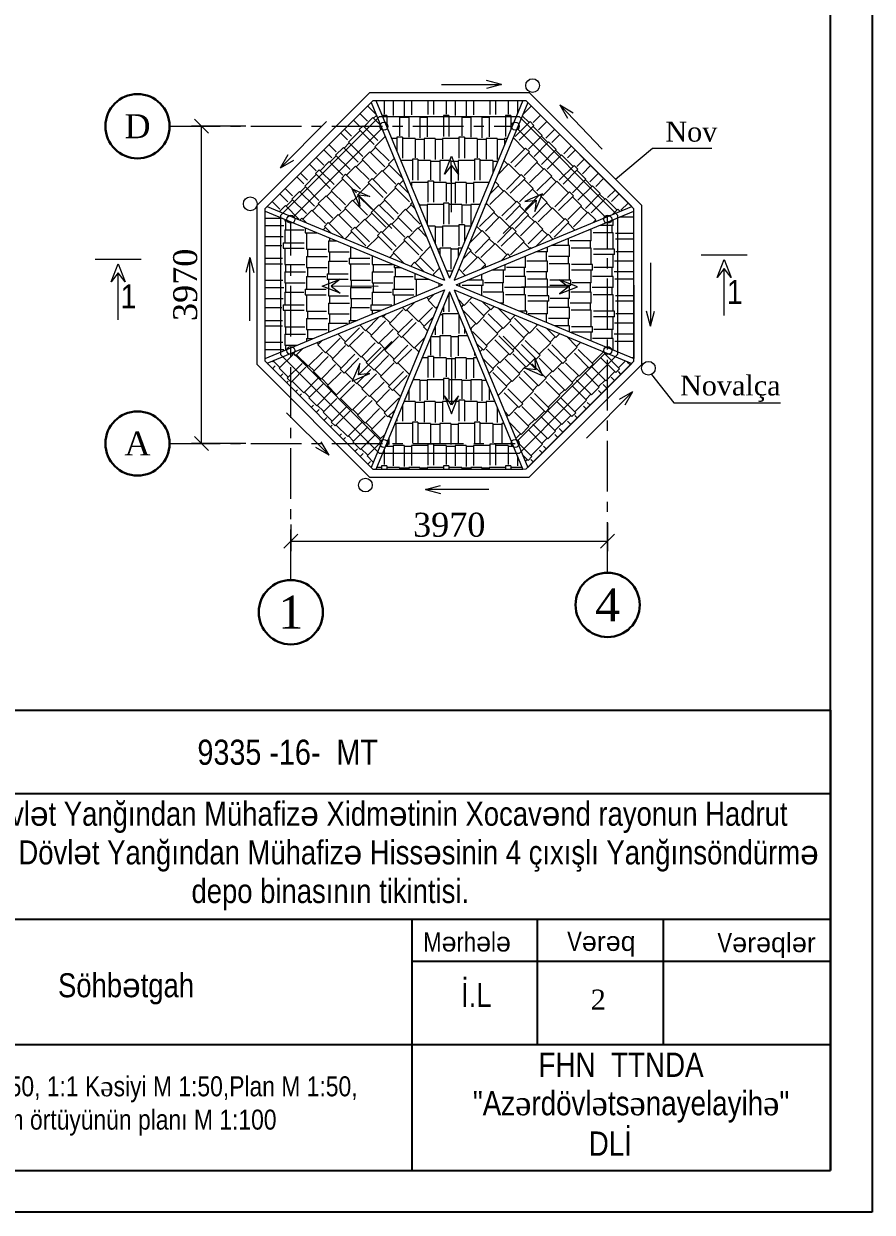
# Model space of a CAD drawing. Header units: millimetres. Extents: x 873544 to 1143527, y -837564 to -766512.
# Drawn here: x 949202 to 959831, y -796644 to -781766 of the extents above; entities that cross this region are included whole.
import ezdxf

# ---------------------------------------------------------------- set-up
doc = ezdxf.new("R2010")
doc.units = ezdxf.units.MM
doc.linetypes.add('CENTER', pattern=[50.8, 31.75, -6.35, 6.35, -6.35])
for name, color, linetype, lineweight in [('0_Ном._пера__7', 7, 'Continuous', 60), ('2D-чертеж - Общий_Ном_пера__202', 7, 'Continuous', 13), ('Dam konstruksiyası', 7, 'Continuous', 13), ('Him oxu', 7, 'CENTER', 13), ('Him oxunun dairəsi', 240, 'Continuous', 30), ('Him oxunun yazisi', 7, 'Continuous', 5), ('M-2 keramitin shtrixi', 138, 'Continuous', 9), ('Qeyd xətti', 7, 'Continuous', 9), ('stamp_Ном._пера__1', 7, 'Continuous', 5), ('Talvar sutun', 1, 'Continuous', 9), ('Xarici razm.', 10, 'Continuous', 9), ('Xarici razm.-1', 7, 'Continuous', 9), ('Yazı', 7, 'Continuous', 9), ('перегородка', 130, 'Continuous', 20)]:
    doc.layers.add(name, color=color, linetype=linetype, lineweight=lineweight)
doc.layers.add('Künc ştampının yazısı', color=7, linetype='Continuous')
doc.styles.add('Arial', font='arial.ttf', dxfattribs={"width": 0.65})
doc.styles.add('Segoe UI Light-07', font='segoeuil_0.ttf', dxfattribs={"width": 0.65})
doc.styles.get("Standard").update_dxf_attribs({"font": 'times.ttf'})
doc.styles.add('style6', font='ARIALN.TTF', dxfattribs={"height": 300})
doc.styles.add('Times New  Roman', font='times.ttf')
doc.dimstyles.new('Aec_Arch_M', dxfattribs={"dimscale": 100, "dimtxt": 2, "dimasz": 1.75, "dimexe": 1.25, "dimexo": 0, "dimgap": 0.5, "dimtad": 1, "dimdec": 0, "dimdsep": 46, "dimtxsty": 'Segoe UI Light-07', "dimblk": 'OBLIQUE', "dimcen": 2.5, "dimclrd": 256, "dimclre": 256, "dimclrt": 256, "dimadec": 0, "dimazin": 0, "dimtfac": 1, "dimtdec": 0, "dimtmove": 0, "dimatfit": 3, "dimldrblk": 'ARCHTICK', "dimfxl": 1, "dimlwd": -1, "dimlwe": -1, "dimarcsym": 0})
pattern_1 = [(180, (437297.4, -726968.64), (-582.93, -274.32), [137.16, -114.3, 160.02, -68.58, 205.74, -91.44]), (180, (437160.23, -726980.07), (-582.93, -274.32), [114.3, -434.34, 91.44, -137.16]), (180, (436885.9, -726951.5), (-582.93, -274.32), [68.58, -708.66]), (270, (437297.39, -726968.64), (194.31, -274.32), [262.89, -834.39]), (270, (437160.23, -726968.64), (194.31, -274.32), [257.175, -840.105]), (270, (437045.93, -726968.64), (194.31, -274.32), [240.03, -857.25]), (270, (436885.9, -726951.5), (194.31, -274.32), [262.89, -834.39]), (270, (436817.33, -726951.5), (194.31, -274.32), [262.89, -834.39]), (270, (436611.59, -726968.64), (194.31, -274.32), [251.46, -845.82])]

# ---------------------------------------------------------------- blocks, each defined once
blk = doc.blocks.new('Линия_4', base_point=(-241963, 14349))
at = {"layer": '2D-чертеж - Общий_Ном_пера__202', "linetype": 'Continuous'}
for p, q in [((-241963, 14349), (-241213, 14349)), ((-241213, 14349), (-241399, 14399)), ((-241213, 14349), (-241399, 14299))]:
    blk.add_line(p, q, dxfattribs=at)
blk = doc.blocks.new('Линия_5', base_point=(-239952, 13539))
at = {"layer": '2D-чертеж - Общий_Ном_пера__202', "linetype": 'Continuous'}
for p, q in [((-239952, 13539), (-240481, 14097)), ((-240481, 14097), (-240316, 13996)), ((-240481, 14097), (-240388, 13927))]:
    blk.add_line(p, q, dxfattribs=at)
blk = doc.blocks.new('Линия_6', base_point=(-243905, 10239))
at = {"layer": '2D-чертеж - Общий_Ном_пера__202', "linetype": 'Continuous'}
for p, q in [((-243905, 10239), (-243374, 9709)), ((-243374, 9709), (-243471, 9876)), ((-243374, 9709), (-243541, 9805))]:
    blk.add_line(p, q, dxfattribs=at)
blk = doc.blocks.new('Линия_7', base_point=(-241373, 9282))
at = {"layer": '2D-чертеж - Общий_Ном_пера__202', "linetype": 'Continuous'}
for p, q in [((-242164, 9282), (-241978, 9332)), ((-241373, 9282), (-242164, 9282)), ((-242164, 9282), (-241978, 9232))]:
    blk.add_line(p, q, dxfattribs=at)
blk = doc.blocks.new('Линия_8', base_point=(-239345, 12119))
at = {"layer": '2D-чертеж - Общий_Ном_пера__202', "linetype": 'Continuous'}
for p, q in [((-239345, 12119), (-239345, 11327)), ((-239345, 11327), (-239395, 11514)), ((-239345, 11327), (-239295, 11514))]:
    blk.add_line(p, q, dxfattribs=at)
blk = doc.blocks.new('Линия_9', base_point=(-244367, 11393))
at = {"layer": '2D-чертеж - Общий_Ном_пера__202', "linetype": 'Continuous'}
for p, q in [((-244367, 12185), (-244417, 11998)), ((-244367, 11393), (-244367, 12185)), ((-244367, 12185), (-244317, 11998))]:
    blk.add_line(p, q, dxfattribs=at)
blk = doc.blocks.new('Линия_16', base_point=(-240149, 9924))
at = {"layer": '2D-чертеж - Общий_Ном_пера__202', "linetype": 'Continuous'}
for p, q in [((-240149, 9924), (-239571, 10503)), ((-239571, 10503), (-239738, 10406)), ((-239571, 10503), (-239667, 10336))]:
    blk.add_line(p, q, dxfattribs=at)
blk = doc.blocks.new('Линия_17', base_point=(-243405, 13887))
at = {"layer": '2D-чертеж - Общий_Ном_пера__202', "linetype": 'Continuous'}
for p, q in [((-243405, 13887), (-243983, 13309)), ((-243983, 13309), (-243887, 13476)), ((-243983, 13309), (-243816, 13405))]:
    blk.add_line(p, q, dxfattribs=at)
blk = doc.blocks.new('_Oblique')
at = {"color": 0, "linetype": 'ByBlock', "lineweight": -2}
blk.add_line((-0.5, -0.5), (0.5, 0.5), dxfattribs=at)
blk = doc.blocks.new('*D299')
at = {"layer": 'Defpoints', "color": 0, "transparency": 16777216}
for p in [(952547, -788033), (956516, -788012), (956516, -788242)]:
    blk.add_point(p, dxfattribs=at)
at = {"layer": 'Xarici razm.', "transparency": 16777216}
for p, q in [((952547, -788033), (952547, -788367)), ((956516, -788012), (956516, -788367)), ((952547, -788242), (956516, -788242))]:
    blk.add_line(p, q, dxfattribs=at)
at = {"layer": 'Xarici razm.', "transparency": 16777216, "xscale": 175, "yscale": 175, "zscale": 175, "rotation": 180}
blk.add_blockref('_Oblique', (952547, -788242), dxfattribs=at)
at = {"layer": 'Xarici razm.', "transparency": 16777216, "xscale": 175, "yscale": 175, "zscale": 175}
blk.add_blockref('_Oblique', (956516, -788242), dxfattribs=at)
at = {"layer": 'Xarici razm.', "color": 10, "transparency": 16777216, "insert": (954532, -788039), "char_height": 300, "attachment_point": 5, "style": 'Times New  Roman'}
blk.add_mtext('3970', dxfattribs=at)
blk = doc.blocks.new('_ArchTick')
at = {"color": 0, "linetype": 'ByBlock', "const_width": 0.15}
blk.add_lwpolyline([(-0.5, -0.5), (0.5, 0.5)], dxfattribs=at)
blk = doc.blocks.new('*D300')
at = {"layer": 'Defpoints', "color": 0, "transparency": 16777216}
for p in [(951429, -783049), (951986, -783049), (951986, -787020)]:
    blk.add_point(p, dxfattribs=at)
at = {"layer": 'Xarici razm.', "transparency": 16777216}
for p, q in [((951986, -783049), (951304, -783049)), ((951429, -787020), (951429, -783049)), ((951986, -787020), (951304, -787020))]:
    blk.add_line(p, q, dxfattribs=at)
at = {"layer": 'Xarici razm.', "transparency": 16777216, "xscale": 175, "yscale": 175, "zscale": 175}
for p, rotation in [((951429, -783049), 90), ((951429, -787020), 270)]:
    blk.add_blockref('_Oblique', p, dxfattribs=dict(at, rotation=rotation))
at = {"layer": 'Xarici razm.', "color": 10, "transparency": 16777216, "insert": (951226, -785034), "char_height": 300, "attachment_point": 5, "rotation": 90, "style": 'Times New  Roman'}
blk.add_mtext('3970', dxfattribs=at)
blk = doc.blocks.new('dsdvvvf')
at = {"lineweight": 25}
for p, q in [((987093, -639584), (987093, -669340)), ((987093, -669340), (944974, -669340))]:
    blk.add_line(p, q, dxfattribs=at)
at = {"lineweight": 25, "ltscale": 15}
for p, q in [((986569, -668816), (986569, -640108)), ((947069, -668816), (986569, -668816))]:
    blk.add_line(p, q, dxfattribs=at)
at = {"color": 0, "lineweight": 25, "ltscale": 15}
for p, q in [((967186, -663055), (986569, -663055)), ((986569, -663055), (986569, -668816)), ((973996, -664099), (986569, -664099)), ((973996, -665670), (986569, -665670)), ((981330, -668816), (981330, -665665)), ((982897, -665677), (982897, -667242)), ((984473, -665673), (984473, -667242)), ((981330, -666199), (986569, -666199)), ((973996, -667242), (986569, -667242))]:
    blk.add_line(p, q, dxfattribs=at)
at = {"color": 0, "lineweight": 5, "ltscale": 15}
blk.add_line((986506, -666199), (981330, -666199), dxfattribs=at)
at = {"lineweight": 25, "attachment_point": 1, "style": 'style6'}
for s, insert, char_height, width in [('M{\\fArial|b0|i0|c0|p34;ə}rh{\\fArial|b0|i0|c0|p34;ə}l{\\fArial|b0|i0|c0|p34;ə}', (981468, -665836), 240.98, 7282.72), ('V{\\fArial|b0|i0|c0|p34;ə\\fArial|b0|i0|c238|p34;r\\fArial|b0|i0|c0|p34;ə\\fArial|b0|i0|c238|p34;q}', (983271, -665828), 240.98, 7282.72), ('V{\\fArial|b0|i0|c0|p34;ə\\fArial|b0|i0|c238|p34;r\\fArial|b0|i0|c0|p34;ə\\fArial|b0|i0|c238|p34;ql\\fArial|b0|i0|c0|p34;ə\\fArial|b0|i0|c238|p34;r}', (985154, -665844), 240.982, 7282.72), ('{\\fArial Narrow|b0|i0|c238|p34;İ.L\\fArial Narrow|b0|i0|c186|p34;      }', (981942, -666471), 300, 10584.41)]:
    blk.add_mtext(s, dxfattribs=dict(at, insert=insert, char_height=char_height, width=width))
at = {"color": 0, "insert": (976893, -666349), "char_height": 300, "attachment_point": 1, "style": 'style6'}
blk.add_mtext_dynamic_manual_height_columns('{\\fArial Narrow|b0|i0|c238|p34;Söhb\\fArial|b0|i0|c238|p34;ə\\fArial Narrow|b0|i0|c238|p34;tgah}', width=9709.14, gutter_width=1, heights=[0], dxfattribs=at)
at = {"color": 7, "ltscale": 15, "insert": (982525, -667342), "char_height": 303.85, "attachment_point": 1, "style": 'style6'}
blk.add_mtext('  {\\fArial Narrow|b0|i0|c238|p34;  FHN  TTNDA}', dxfattribs=at)
at = {"layer": '0_Ном._пера__7', "linetype": 'Continuous', "insert": (980256, -664881), "char_height": 300, "width": 13776.74, "attachment_point": 5, "line_spacing_factor": 0.967685, "style": 'style6'}
blk.add_mtext('{\\fArial Narrow|b0|i0|c238|p34;FHN-nin Dövl\\fArial|b0|i0|c238|p38;ə\\fArial Narrow|b0|i0|c238|p34;t Yanğından Mühafiz\\fArial|b0|i0|c238|p38;ə\\fArial Narrow|b0|i0|c238|p34; Xidm\\fArial|b0|i0|c238|p38;ə\\fArial Narrow|b0|i0|c238|p34;tinin} {\\fArial Narrow|b0|i0|c238|p34;Xocav\\fArial|b0|i0|c238|p38;ə\\fArial Narrow|b0|i0|c238|p34;nd rayonun Hadrut\\P q\\fArial|b0|i0|c238|p38;ə\\fArial Narrow|b0|i0|c238|p34;s\\fArial|b0|i0|c238|p38;ə\\fArial Narrow|b0|i0|c238|p34;b\\fArial|b0|i0|c238|p38;ə\\fArial Narrow|b0|i0|c238|p34;sind\\fArial|b0|i0|c238|p38;ə\\fArial Narrow|b0|i0|c238|p34; Dövl\\fArial|b0|i0|c238|p38;ə\\fArial Narrow|b0|i0|c238|p34;t Yanğından Mühafiz\\fArial|b0|i0|c238|p38;ə\\fArial Narrow|b0|i0|c238|p34; Hiss\\fArial|b0|i0|c238|p38;ə\\fArial Narrow|b0|i0|c238|p34;sinin 4 çıxışlı Yanğınsöndürm\\fArial|b0|i0|c238|p38;ə\\P\\fArial Narrow|b0|i0|c238|p34; depo binasının tikintisi}.', dxfattribs=at)
at = {"layer": 'stamp_Ном._пера__1', "linetype": 'Continuous', "insert": (979720, -663584), "char_height": 314.32, "attachment_point": 5, "style": 'style6'}
blk.add_mtext('\\A1; {\\fArial Narrow|b0|i0|c238|p34;9335} -1{\\fArial Narrow|b0|i0|c238|p34;6}-  MT', dxfattribs=at)
at = {"layer": 'перегородка', "color": 7, "ltscale": 15, "insert": (982090, -667823), "char_height": 303.846, "width": 10253.08, "attachment_point": 1, "style": 'style6'}
blk.add_mtext('"{\\fArial Narrow|b0|i0|c238|p34;Az\\fTimes New Roman|b0|i0|c238|p18;ə\\fArial Narrow|b0|i0|c238|p34;rdövl\\fTimes New Roman|b0|i0|c238|p18;ə\\fArial Narrow|b0|i0|c238|p34;ts\\fTimes New Roman|b0|i0|c238|p18;ə\\fArial Narrow|b0|i0|c238|p34;nayelayih\\fTimes New Roman|b0|i0|c238|p18;ə\\fArial Narrow|b0|i0|c238|p34;"\\P              } {\\fArial Narrow|b0|i0|c238|p34;DLİ}', dxfattribs=at)

msp = doc.modelspace()

# ---------------------------------------------------------------- hatches: boundary and pattern name
at = {"layer": 'M-2 keramitin shtrixi'}
h = msp.add_hatch(dxfattribs=at)
h.set_pattern_fill('AR-RSHKE', color=244, scale=0.9, angle=540)
h.set_pattern_definition(pattern_1)
edge = h.paths.add_edge_path()
edge.add_line((953612.6, -782725.1), (954534.1, -784949.8))
edge.add_line((954534.1, -784949.8), (955455.6, -782725.1))
edge.add_line((955455.6, -782725.1), (953605.7, -782725.1))
h = msp.add_hatch(dxfattribs=at)
h.set_pattern_fill('AR-RSHKE', color=244, scale=0.9, angle=855.09295)
h.set_pattern_definition([(135.09295, (437297.4, -726968.64), (-606.5205, 217.23656), [137.16, -114.3, 160.02, -68.58, 205.74, -91.44]), (135.09295, (437192.18, -726879.9), (-606.5205, 217.23656), [114.3, -434.34, 91.44, -137.16]), (135.09295, (437018.06, -726666), (-606.5205, 217.23656), [68.58, -708.66]), (225.09295, (437297.39, -726968.64), (-56.03796, -331.4628), [262.89, -834.39]), (225.09295, (437200.25, -726871.81), (-56.03796, -331.4628), [257.175, -840.105]), (225.09295, (437119.3, -726791.12), (-56.03796, -331.4628), [240.03, -857.25]), (225.09295, (437018.06, -726666.01), (-56.03796, -331.4628), [262.89, -834.39]), (225.09295, (436969.49, -726617.6), (-56.03796, -331.4628), [262.89, -834.39]), (225.09295, (436811.67, -726484.5), (-56.03796, -331.4628), [251.46, -845.82])])
edge = h.paths.add_edge_path()
edge.add_line((955515.6, -782750), (954594.1, -784974.7))
edge.add_line((954594.1, -784974.7), (956816.2, -784054.3))
edge.add_line((956816.2, -784054.3), (955486.4, -782727.8))
h = msp.add_hatch(dxfattribs=at)
h.set_pattern_fill('AR-RSHKE', color=244, scale=0.9, angle=945.09295)
h.set_pattern_definition([(225.09295, (437297.4, -726968.64), (-217.23656, -606.5205), [137.16, -114.3, 160.02, -68.58, 205.74, -91.44]), (225.09295, (437208.66, -727073.86), (-217.23656, -606.5205), [114.3, -434.34, 91.44, -137.16]), (225.09295, (436994.76, -727247.97), (-217.23656, -606.5205), [68.58, -708.66]), (315.09295, (437297.39, -726968.64), (331.4628, -56.03796), [262.89, -834.39]), (315.09295, (437200.56, -727065.79), (331.4628, -56.03796), [257.175, -840.105]), (315.09295, (437119.87, -727146.74), (331.4628, -56.03796), [240.03, -857.25]), (315.09295, (436994.76, -727247.97), (331.4628, -56.03796), [262.89, -834.39]), (315.09295, (436946.34, -727296.54), (331.4628, -56.03796), [262.89, -834.39]), (315.09295, (436813.24, -727454.36), (331.4628, -56.03796), [251.46, -845.82])])
edge = h.paths.add_edge_path()
edge.add_line((952249.8, -784052.6), (954474.2, -784975.2))
edge.add_line((954474.2, -784975.2), (953552.5, -782749.9))
edge.add_line((953552.5, -782749.9), (952252.1, -784053.6))
h = msp.add_hatch(dxfattribs=at)
h.set_pattern_fill('AR-RSHKE', color=244, scale=0.9, angle=630)
h.set_pattern_definition([(270, (437297.4, -726968.64), (274.32, -582.93), [137.16, -114.3, 160.02, -68.58, 205.74, -91.44]), (270, (437308.82, -727105.8), (274.32, -582.93), [114.3, -434.34, 91.44, -137.16]), (270, (437280.24, -727380.12), (274.32, -582.93), [68.58, -708.66]), (0, (437297.39, -726968.64), (274.32, 194.31), [262.89, -834.39]), (0, (437297.39, -727105.8), (274.32, 194.31), [257.175, -840.105]), (0, (437297.39, -727220.1), (274.32, 194.31), [240.03, -857.25]), (0, (437280.24, -727380.12), (274.32, 194.31), [262.89, -834.39]), (0, (437280.24, -727448.7), (274.32, 194.31), [262.89, -834.39]), (0, (437297.39, -727654.44), (274.32, 194.31), [251.46, -845.82])])
edge = h.paths.add_edge_path()
edge.add_line((952224.4, -785956.3), (954448.6, -785035))
edge.add_line((954448.6, -785035), (952224.4, -784112.5))
edge.add_line((952224.4, -784112.5), (952223.6, -785956.5))
h = msp.add_hatch(dxfattribs=at)
h.set_pattern_fill('AR-RSHKE', color=244, scale=0.9, angle=810)
h.set_pattern_definition([(90, (437297.4, -726968.64), (-274.32, 582.93), [137.16, -114.3, 160.02, -68.58, 205.74, -91.44]), (90, (437285.96, -726831.48), (-274.32, 582.93), [114.3, -434.34, 91.44, -137.16]), (90, (437314.53, -726557.16), (-274.32, 582.93), [68.58, -708.66]), (180, (437297.39, -726968.64), (-274.32, -194.31), [262.89, -834.39]), (180, (437297.39, -726831.48), (-274.32, -194.31), [257.175, -840.105]), (180, (437297.39, -726717.18), (-274.32, -194.31), [240.03, -857.25]), (180, (437314.53, -726557.16), (-274.32, -194.31), [262.89, -834.39]), (180, (437314.53, -726488.58), (-274.32, -194.31), [262.89, -834.39]), (180, (437297.39, -726282.84), (-274.32, -194.31), [251.46, -845.82])])
edge = h.paths.add_edge_path()
edge.add_line((956841.1, -784114.3), (954618.4, -785035))
edge.add_line((954618.4, -785035), (956841.1, -785956.8))
edge.add_line((956841.1, -785956.8), (956841.1, -784114.3))
h = msp.add_hatch(dxfattribs=at)
h.set_pattern_fill('AR-RSHKE', color=244, scale=0.9, angle=1035.09295)
h.set_pattern_definition([(315.09295, (437297.4, -726968.64), (606.5205, -217.23656), [137.16, -114.3, 160.02, -68.58, 205.74, -91.44]), (315.09295, (437402.6, -727057.38), (606.5205, -217.23656), [114.3, -434.34, 91.44, -137.16]), (315.09295, (437576.72, -727271.28), (606.5205, -217.23656), [68.58, -708.66]), (45.09295, (437297.39, -726968.64), (56.03796, 331.4628), [262.89, -834.39]), (45.09295, (437394.53, -727065.47), (56.03796, 331.4628), [257.175, -840.105]), (45.09295, (437475.49, -727146.16), (56.03796, 331.4628), [240.03, -857.25]), (45.09295, (437576.72, -727271.28), (56.03796, 331.4628), [262.89, -834.39]), (45.09295, (437625.29, -727319.69), (56.03796, 331.4628), [262.89, -834.39]), (45.09295, (437783.1, -727452.8), (56.03796, 331.4628), [251.46, -845.82])])
edge = h.paths.add_edge_path()
edge.add_line((953552.5, -787319.6), (954474, -785094.8))
edge.add_line((954474, -785094.8), (952249.3, -786016.3))
edge.add_line((952249.3, -786016.3), (953553.4, -787317.4))
h = msp.add_hatch(dxfattribs=at)
h.set_pattern_fill('AR-RSHKE', color=244, scale=0.9, angle=1125.09295)
h.set_pattern_definition([(45.09295, (437297.4, -726968.64), (217.23656, 606.5205), [137.16, -114.3, 160.02, -68.58, 205.74, -91.44]), (45.09295, (437386.12, -726863.43), (217.23656, 606.5205), [114.3, -434.34, 91.44, -137.16]), (45.09295, (437600.02, -726689.32), (217.23656, 606.5205), [68.58, -708.66]), (135.09295, (437297.39, -726968.64), (-331.4628, 56.03796), [262.89, -834.39]), (135.09295, (437394.22, -726871.5), (-331.4628, 56.03796), [257.175, -840.105]), (135.09295, (437474.9, -726790.55), (-331.4628, 56.03796), [240.03, -857.25]), (135.09295, (437600.02, -726689.32), (-331.4628, 56.03796), [262.89, -834.39]), (135.09295, (437648.43, -726640.74), (-331.4628, 56.03796), [262.89, -834.39]), (135.09295, (437781.54, -726482.92), (-331.4628, 56.03796), [251.46, -845.82])])
edge = h.paths.add_edge_path()
edge.add_line((956816.2, -786016.9), (954594.4, -785095.4))
edge.add_line((954594.4, -785095.4), (955515.7, -787319.6))
edge.add_line((955515.7, -787319.6), (956817, -786017.2))
h = msp.add_hatch(dxfattribs=at)
h.set_pattern_fill('AR-RSHKE', color=244, scale=0.9, angle=540)
h.set_pattern_definition(pattern_1)
edge = h.paths.add_edge_path()
edge.add_line((953612.6, -787344.4), (954534.1, -785119.7))
edge.add_line((954534.1, -785119.7), (955455, -787343))
edge.add_line((955455, -787343), (953612.6, -787344.5))

# ---------------------------------------------------------------- linework, layer by layer
at = {"linetype": 'Continuous', "lineweight": 9}
msp.add_line((952124.7, -786033.1), (953535.8, -787444.3), dxfattribs=at)
at = {"layer": 'Dam konstruksiyası', "lineweight": 9}
for p, q in [((952584.5, -784177.2), (953678, -783083.8)), ((955390.9, -783084.9), (956481.1, -784178.2)), ((952583.3, -785892.8), (953675.3, -786984.7)), ((956482.2, -785891.5), (955391.8, -786981.9))]:
    msp.add_line(p, q, dxfattribs=at)
for points in [[(952124.7, -784036.4), (953535.5, -782625.5), (955532.7, -782625.5), (956941, -784037.7), (956941, -786033.5), (955530.2, -787444.3), (953535.8, -787444.3), (952124.7, -786033.1), (952124.7, -784036.4)], [(953577.4, -782725.1), (955490.8, -782725.1), (956841.1, -784079.2), (956841.1, -785992), (955490.2, -787342.9), (953577.4, -787344.5), (952224.4, -785991.5), (952224.4, -784077.3), (953577.4, -782725.1)], [(953612.6, -782725.1), (954534.1, -784949.8)], [(955455.6, -782725.1), (954534.1, -784949.8)], [(953552.5, -782749.9), (954474.2, -784975.2)], [(955515.7, -782749.9), (954594.1, -784974.7)], [(953660.2, -782925), (955408, -782925), (956641.2, -784162), (956641.2, -785907.5), (955408, -787144.5), (953660.2, -787144.5), (952422.5, -785909.4), (952424.3, -784160.8), (953660.2, -782925)], [(952249.3, -784052.4), (954474.2, -784975.2)], [(954594.1, -784974.7), (956818.9, -784053.2)], [(952224.4, -784112.5), (954448.6, -785035)], [(954618.4, -785035), (956843.8, -784113.2)], [(952224.4, -785956.3), (954448.6, -785035)], [(952249.3, -786016.3), (954474, -785094.8)], [(954474, -785094.8), (953552.5, -787319.6)], [(954594.4, -785095.4), (955515.7, -787319.6)], [(954594.4, -785095.4), (956817.7, -786017.5)], [(954618.4, -785035), (956843.8, -785958)], [(954534.1, -785119.7), (953612.6, -787344.5)], [(954534.1, -785119.7), (955455.6, -787344.5)]]:
    msp.add_lwpolyline(points, dxfattribs=at)
for centre in [(955575.9, -782539.4), (952039, -784019.5), (957027.1, -786078.9), (953481.4, -787539.8)]:
    msp.add_circle(centre, 86.1, dxfattribs=at)
at = {"layer": 'Him oxu', "ltscale": 20}
for p, q in [((951029.4, -783048.4), (955308.3, -783048.4)), ((956516.2, -788638.9), (956516.2, -784171.2)), ((952547.4, -788730.2), (952547.4, -784262.5)), ((951029.4, -787020), (955356.4, -787020))]:
    msp.add_line(p, q, dxfattribs=at)
at = {"layer": 'Him oxunun dairəsi'}
for centre in [(950627.2, -783048.4), (950627.2, -787020), (956516.2, -789041.1), (952547.4, -789132.4)]:
    msp.add_circle(centre, 402.2, dxfattribs=at)
at = {"layer": 'M-2 keramitin shtrixi', "color": 244}
for p, q in [((952249.8, -784052.6), (953577.4, -782725.1)), ((955490.8, -782725.1), (956818.9, -784053.2)), ((952224.4, -785991.5), (952224.4, -784078)), ((956841.1, -784114.3), (956843.8, -785958)), ((953577.4, -787344.5), (952224.4, -785991.5)), ((956817.7, -786017.5), (955515.7, -787319.6)), ((955455.6, -787344.5), (953577.4, -787344.5))]:
    msp.add_line(p, q, dxfattribs=at)
at = {"layer": 'Qeyd xətti'}
for p, q in [((956615.5, -783711.4), (957077.3, -783324.6)), ((957077.3, -783324.6), (957820.4, -783324.6)), ((957067.6, -786154.9), (957343.7, -786513.1)), ((957343.7, -786513.1), (958683.7, -786513.1))]:
    msp.add_line(p, q, dxfattribs=at)
at = {"layer": 'Talvar sutun', "color": 0}
for centre in [(953713.3, -783048.4), (955358.3, -783047), (952549.2, -784212.6), (956517.6, -784212.3), (952548, -785857.4), (956517.6, -785856.2), (953712, -787018.6), (955357.8, -787018.6)]:
    msp.add_circle(centre, 50, dxfattribs=at)
at = {"layer": 'Yazı', "lineweight": 13}
for p, q in [((957689.5, -784657.8), (958265.3, -784657.8)), ((950095.3, -784714.2), (950671, -784714.2))]:
    msp.add_line(p, q, dxfattribs=at)
for points in [[(954561.3, -784123.4), (954561.3, -783534.3), (954473.5, -783646.8), (954561.3, -783421.8), (954649.1, -783646.8), (954561.3, -783534.3)], [(953812.1, -784327), (953395.5, -783910.4), (953413, -784052), (953316, -783830.8), (953537.1, -783927.9), (953395.5, -783910.4)], [(955205.7, -784391.3), (955622.2, -783974.7), (955604.7, -784116.3), (955701.8, -783895.2), (955480.6, -783992.2), (955622.2, -783974.7)], [(950383.2, -785473.6), (950383.2, -784884.5), (950295.4, -784997), (950383.2, -784772), (950471, -784997), (950383.2, -784884.5)], [(957977.4, -785417.2), (957977.4, -784828.1), (957889.6, -784940.6), (957977.4, -784715.6), (958065.2, -784940.6), (957977.4, -784828.1)], [(953640.7, -785052.7), (953051.6, -785049.7), (953163.7, -785138.1), (952939.1, -785049.1), (953164.6, -784962.5), (953051.6, -785049.7)], [(955438.2, -785057.4), (956027.3, -785057.4), (955914.8, -785145.1), (956139.8, -785057.4), (955914.8, -784969.6), (956027.3, -785057.4)], [(955205.7, -785677.5), (955622.2, -786094), (955604.7, -785952.4), (955701.8, -786173.6), (955480.6, -786076.5), (955622.2, -786094)], [(953812.1, -785744.2), (953395.5, -786160.8), (953413, -786019.2), (953316, -786240.3), (953537.1, -786143.3), (953395.5, -786160.8)], [(954561.3, -785947.9), (954561.3, -786537), (954473.5, -786424.5), (954561.3, -786649.5), (954649.1, -786424.5), (954561.3, -786537)]]:
    msp.add_lwpolyline(points, dxfattribs=at)

# ---------------------------------------------------------------- block references
at = {"linetype": 'Continuous'}
for name, p in [('Линия_4', (954436.9, -782527.6)), ('Линия_5', (956447.9, -783337.3)), ('Линия_17', (952995, -782989.5)), ('Линия_9', (952033.1, -785483.2)), ('Линия_8', (957054.5, -784757.8)), ('Линия_16', (956250.7, -786952.3)), ('Линия_6', (952495.1, -786637.3)), ('Линия_7', (955026.9, -787594.5))]:
    msp.add_blockref(name, p, dxfattribs=at)
at = {"layer": 'Xarici razm.-1', "color": 131}
msp.add_blockref('dsdvvvf', (-27261.7, -127303.4), dxfattribs=at)

# ---------------------------------------------------------------- texts
at = {"linetype": 'Continuous', "lineweight": 9, "char_height": 300, "attachment_point": 5}
for s, insert in [('D', (950627.2, -783048.4)), ('A', (950627.2, -787020))]:
    msp.add_mtext(s, dxfattribs=dict(at, insert=insert))
at = {"linetype": 'Continuous', "lineweight": 9, "char_height": 250, "attachment_point": 1, "style": 'Times New  Roman'}
for s, insert in [('{\\fTimes New Roman|b0|i0|c238|p18;Nov}', (957239.5, -782991.3)), ('Noval{\\fTimes New Roman|b0|i0|c238|p18;ça} ', (957423.9, -786168.9))]:
    msp.add_mtext(s, dxfattribs=dict(at, insert=insert))
at = {"layer": 'Him oxunun yazisi', "linetype": 'Continuous', "lineweight": 15, "char_height": 412.5, "attachment_point": 5, "style": 'Times New  Roman'}
for s, insert in [('1', (952547.4, -789132.4)), ('4', (956516.2, -789041.1))]:
    msp.add_mtext(s, dxfattribs=dict(at, insert=insert))
at = {"layer": 'Künc ştampının yazısı', "char_height": 250, "attachment_point": 5}
for s, insert, style in [('{\\fTimes New Roman|b0|i0|c238|p18;2}', (956399.8, -793981.6), 'Times New  Roman'), ('Fasad M 1:50, 1:1 K{\\fTimes New Roman|b0|i0|c238|p18;ə\\fArial Narrow|b0|i0|c238|p34;siyi M 1}:50,Plan M 1:50,\\PDam {\\fArial Narrow|b0|i0|c238|p34;örtüyünün planı M 1}:100', (950482.2, -795313.5), 'style6')]:
    msp.add_mtext(s, dxfattribs=dict(at, insert=insert, style=style))
at = {"layer": 'Yazı', "lineweight": 13, "char_height": 300, "attachment_point": 5, "style": 'Arial'}
for insert in [(950514.3, -785179), (958108.5, -785122.6)]:
    msp.add_mtext('{\\fArial|b0|i0|c238|p34;\\W0.85;1}', dxfattribs=dict(at, insert=insert))

# ---------------------------------------------------------------- dimensions: what is measured, and where the dimension line sits
at = {"layer": 'Xarici razm.'}
dim = msp.add_linear_dim(base=(951429.4, -783048.9), p1=(951986.4, -787020), p2=(951986.4, -783048.9), angle=90, text='3970', dimstyle='Aec_Arch_M', override={"dimtxt": 3, "dimtxsty": 'Times New  Roman', "dimclrt": 10}, dxfattribs=at)
dim.commit()
dim.dimension.update_dxf_attribs({"geometry": '*D300', "text_midpoint": (951226.3, -785034.5)})
dim = msp.add_linear_dim(base=(956516.2, -788241.9), p1=(952547.4, -788032.6), p2=(956516.2, -788012.4), text='3970', dimstyle='Aec_Arch_M', override={"dimtxt": 3, "dimtxsty": 'Times New  Roman', "dimclrt": 10}, dxfattribs=at)
dim.commit()
dim.dimension.update_dxf_attribs({"geometry": '*D299', "text_midpoint": (954531.8, -788038.8)})

doc.saveas('drawing.dxf')
